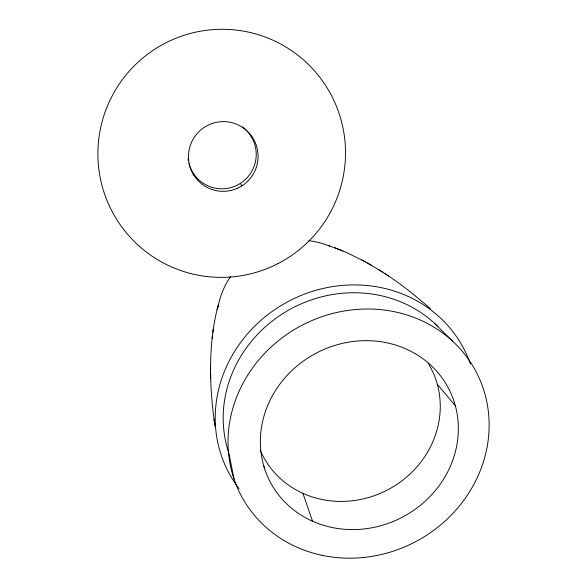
<?xml version="1.0" encoding="UTF-8"?>
<svg xmlns="http://www.w3.org/2000/svg" width="587" height="587" viewBox="0 0 587 587"><rect width="100%" height="100%" fill="white"/><g stroke="black" fill="none" stroke-linecap="round" stroke-linejoin="round"><path stroke-width="0.88" d="M210.594 371.432C210.381 348.759 212.509 325.91 218.511 304M212.12 338.464L212.611 334.597M212.905 332.191L213.375 328.485M217.095 309.342L217.902 306.326M328.595 245.513L346.132 252.293L365.496 261.927M342.925 250.913L334.465 247.575M367.601 263.108L382.702 272.185M361.944 259.96L371.3 265.155M384.654 273.461C400.98 283.961 416.19 296.127 430.682 309.026M378.85 269.69L388.638 276.037M251.067 136.294L252.836 137.945M434.644 323.459L452.768 341.37M437.322 384.346L455.329 405.749A100.693 92.651 -27.8 0 1 332.367 527.559A100.693 92.651 -27.8 0 1 290.338 372.07A100.693 92.651 -27.8 0 1 455.329 405.749M240.318 183.43L241.888 185.859M193.255 173.246L194.048 175.52M302.921 493.351L312.504 521.212M263.967 466.298L264.678 468.91M234.037 479.065L228.893 453.157A125.009 115.866 -27.8 0 1 285.26 312.093A125.009 115.866 -27.8 0 1 437.887 326.592M210.55 366.662C210.469 386.899 212.054 407.151 215.238 427.131M214.042 419.265L214.959 425.428M210.638 373.714L210.682 378.637M242.629 127.078A34.332 34.193 -59 0 1 242.563 181.867A34.332 34.193 -59 0 1 190.027 166.862M189.718 166.018A34.332 34.193 -59 0 1 188.926 163.443M188.332 160.816A34.332 34.193 -59 0 1 188.06 159.033M428.231 363.309A94.793 87.845 -27.8 0 1 387.222 490.086A94.793 87.845 -27.8 0 1 260.239 450.251M217.938 307.61A80.096 76.376 -28 0 1 218.591 304.242M218.782 303.398A80.096 76.376 -28 0 1 230.596 276.455M308.843 240.721A80.096 76.376 -28 0 1 329.74 246.195M239.07 488.655A132.867 123.16 -27.8 0 1 287.469 301.894A132.867 123.16 -27.8 0 1 470.414 364.013M278.135 263.526A124.187 123.666 -58.3 0 0 288.914 48.904A124.187 123.666 -58.3 0 0 98.044 147.564A124.187 123.666 -58.3 0 0 278.135 263.526M237.676 188.156A34.912 34.758 -55.8 0 0 243.524 128.039A34.912 34.758 -55.8 0 0 188.64 153.236A34.912 34.758 -55.8 0 0 237.676 188.156M322.021 555.309A132.794 122.213 -27.8 0 0 485.398 395.785A132.794 122.213 -27.8 0 0 268.296 349.691A132.794 122.213 -27.8 0 0 322.021 555.309"/></g></svg>
